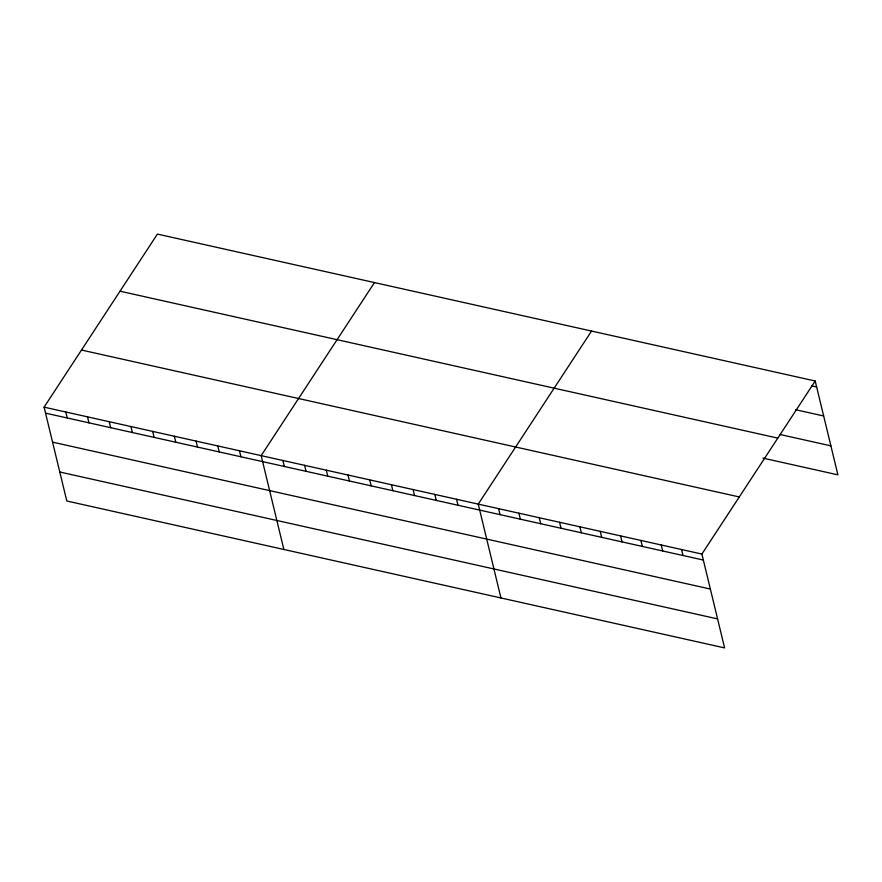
<?xml version="1.0" encoding="UTF-8"?>
<svg xmlns="http://www.w3.org/2000/svg" width="882" height="882" viewBox="0 0 882 882"><rect width="100%" height="100%" fill="white"/><g stroke="black" fill="none" stroke-linecap="round" stroke-linejoin="round"><path stroke-width="1.32" d="M815.2 381.002L701.896 554.061L724.596 647.906L66.8 500.998L44.1 407.153L157.404 234.094L815.2 381.002L837.9 474.847L762.93 458.1M374.475 282.571L261.171 455.63L283.872 549.475M591.546 331.059L478.242 504.107L500.943 597.952M811.561 385.864L816.644 387M795.707 409.744L823.656 415.984M780.052 434.506L830.888 445.851M120.018 291.203L777.803 438.111M81.486 350.044L739.281 496.952M44.1 407.153L701.896 554.061M45.544 413.14L703.34 560.048M52.567 442.136L710.352 589.044M59.789 472.002L717.584 618.91M681.566 549.519L683.01 555.506M661.224 544.977L662.68 550.974M640.894 540.434L642.35 546.432M620.564 535.892L622.019 541.89M600.234 531.361L601.678 537.347M579.904 526.819L581.348 532.805M559.574 522.276L561.018 528.263M539.244 517.734L540.688 523.721M518.903 513.192L520.358 519.189M498.573 508.649L500.028 514.647M456.534 499.267L457.99 505.254M434.826 494.416L436.281 500.403M413.118 489.565L414.573 495.563M391.41 484.714L392.865 490.712M369.712 479.874L371.157 485.861M348.004 475.023L349.448 481.01M326.296 470.172L327.74 476.17M304.588 465.332L306.032 471.319M282.879 460.481L284.324 466.468M239.463 450.779L240.918 456.777M217.755 445.939L219.21 451.926M196.047 441.088L197.502 447.075M174.338 436.237L175.794 442.235M152.641 431.397L154.085 437.384M130.933 426.546L132.377 432.533M109.225 421.695L110.669 427.693M87.516 416.844L88.961 422.842M65.808 412.004L67.252 417.991"/></g></svg>
